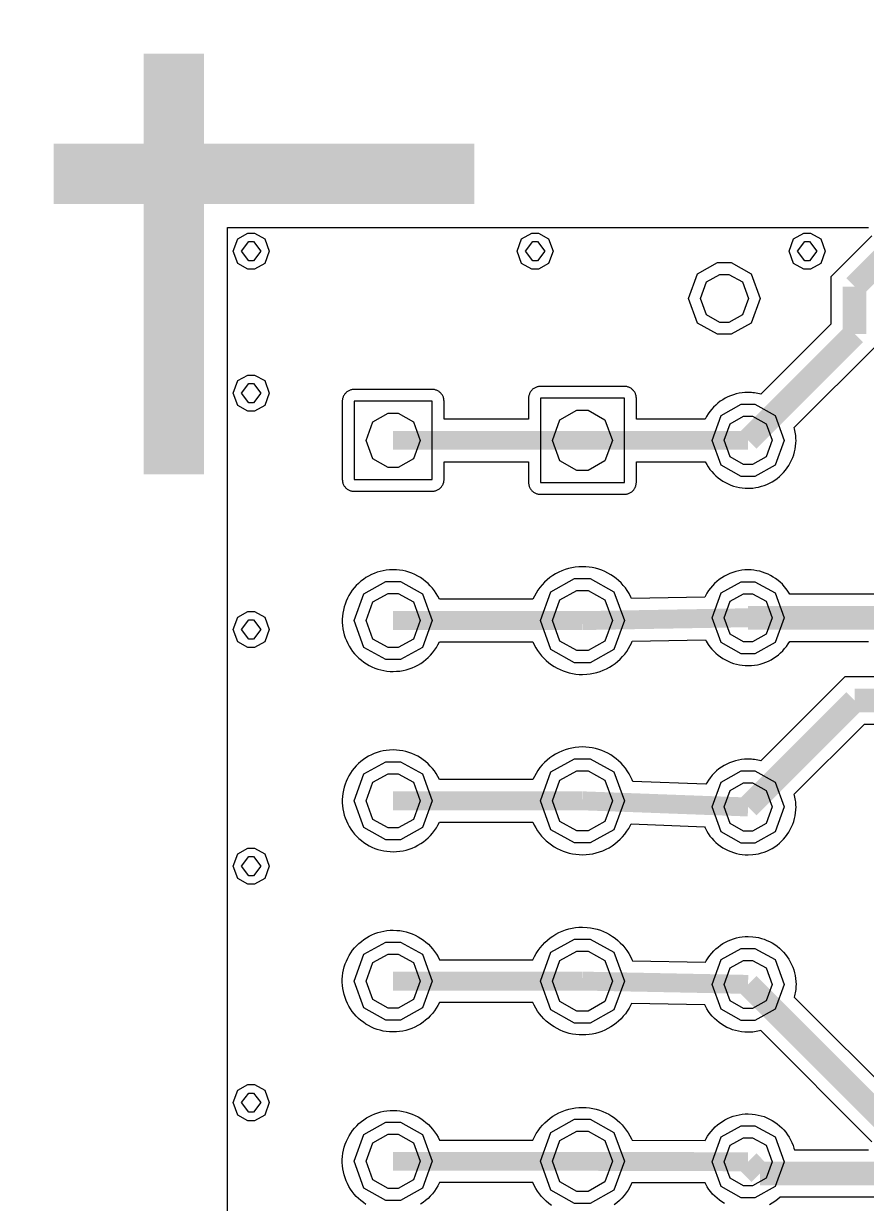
# Model space of a CAD drawing. Extents: x -0.15 to 4.85, y -1.33 to 3.4.
# Drawn here: x -0.15 to 0.551, y 1.885 to 2.867 of the extents above; entities that cross this region are included whole.
import ezdxf

# ---------------------------------------------------------------- set-up
doc = ezdxf.new("R2010")
doc.units = 0
doc.layers.get('0').update_dxf_attribs({"linetype": 'CONTINUOUS'})

msp = doc.modelspace()

# ---------------------------------------------------------------- linework, layer by layer
at = {"color": 0}
for points, const_width in [([(-0.025, 2.84151), (-0.025, 2.49151)], 0.05), ([(-0.124989, 2.74151), (0.225, 2.74151)], 0.05), ([(0.541351, 2.64767), (0.580686, 2.687)], 0.019685), ([(0.541351, 2.60828), (0.541351, 2.64767)], 0.019685), ([(0.452756, 2.51968), (0.541351, 2.60828)], 0.019685), ([(0.314953, 2.51968), (0.157454, 2.51968)], 0.015748), ([(0.452756, 2.51968), (0.314953, 2.51968)], 0.015748), ([(0.314953, 2.36967), (0.157454, 2.36967)], 0.015748), ([(0.452756, 2.37206), (0.314953, 2.36967)], 0.015748), ([(0.452756, 2.37206), (0.561046, 2.37206)], 0.019685), ([(0.452756, 2.21456), (0.541351, 2.30315)], 0.019685), ([(0.541351, 2.30315), (0.944889, 2.30315)], 0.019685), ([(0.314953, 2.21971), (0.157454, 2.21971)], 0.015748), ([(0.452756, 2.21456), (0.314953, 2.21971)], 0.015748), ([(0.314953, 2.06969), (0.157454, 2.06969)], 0.015748), ([(0.452756, 2.06693), (0.314953, 2.06969)], 0.015748), ([(0.452756, 2.06693), (0.570865, 1.94882)], 0.019685), ([(0.314953, 1.91968), (0.157454, 1.91968)], 0.015748), ([(0.314953, 1.91968), (0.452756, 1.91931)], 0.015748), ([(0.462576, 1.90943), (0.452756, 1.91931)], 0.019685), ([(0.964583, 1.90943), (0.462576, 1.90943)], 0.019685)]:
    msp.add_lwpolyline(points, dxfattribs=dict(at, const_width=const_width))
for points in [[(0.019705, 0.019677), (0.019705, 2.69688), (0.553017, 2.69688)], [(0.555838, 2.68997), (0.521658, 2.65579), (0.521658, 2.61642), (0.463336, 2.55814), (0.46225, 2.55842), (0.460786, 2.55874), (0.459429, 2.55896), (0.458128, 2.55917), (0.456771, 2.55933), (0.455469, 2.55944), (0.454112, 2.5595), (0.452756, 2.55956), (0.450151, 2.55944), (0.447711, 2.55922), (0.445269, 2.55885), (0.442882, 2.55831), (0.440549, 2.5576), (0.438217, 2.55679), (0.435992, 2.55581), (0.433822, 2.55472), (0.431706, 2.55353), (0.429644, 2.55218), (0.427692, 2.55065), (0.425846, 2.54908), (0.42411, 2.5474), (0.422483, 2.54556), (0.42091, 2.54365), (0.419499, 2.54165), (0.418251, 2.53958), (0.417057, 2.53742), (0.359819, 2.53742), (0.359819, 2.55467), (0.359765, 2.55565), (0.359711, 2.55625), (0.359549, 2.55683), (0.35944, 2.55743), (0.359224, 2.55799), (0.359006, 2.55857), (0.358735, 2.55913), (0.358464, 2.55967), (0.358138, 2.56015), (0.357813, 2.56064), (0.357433, 2.56113), (0.356999, 2.56156), (0.356565, 2.562), (0.356131, 2.56237), (0.355643, 2.56275), (0.355154, 2.56308), (0.354611, 2.56335), (0.354069, 2.56362), (0.353526, 2.56389), (0.352929, 2.56406), (0.352333, 2.56422), (0.35179, 2.56437), (0.351139, 2.56443), (0.350543, 2.56449), (0.349946, 2.56454), (0.279958, 2.56454), (0.278982, 2.56449), (0.278386, 2.56443), (0.277789, 2.56428), (0.277192, 2.56417), (0.27665, 2.56394), (0.276053, 2.56374), (0.27551, 2.56346), (0.275022, 2.56319), (0.274479, 2.56286), (0.27399, 2.56254), (0.273503, 2.56215), (0.273068, 2.56172), (0.272689, 2.56129), (0.272254, 2.56086), (0.271929, 2.56036), (0.27155, 2.55988), (0.271278, 2.55933), (0.271007, 2.55879), (0.27079, 2.55825), (0.270574, 2.55765), (0.27041, 2.55706), (0.270301, 2.55651), (0.270193, 2.55586), (0.270139, 2.55526), (0.270085, 2.55467), (0.270085, 2.53742), (0.199826, 2.53742), (0.199826, 2.55218), (0.199772, 2.55315), (0.199718, 2.55375), (0.19961, 2.55435), (0.199447, 2.55494), (0.199229, 2.55549), (0.199013, 2.55608), (0.198796, 2.55662), (0.198469, 2.55717), (0.198144, 2.55765), (0.197819, 2.55814), (0.197439, 2.55862), (0.197006, 2.55907), (0.196571, 2.5595), (0.196137, 2.55988), (0.195649, 2.56026), (0.195161, 2.56058), (0.194618, 2.56086), (0.194075, 2.56113), (0.193533, 2.5614), (0.192936, 2.56156), (0.192393, 2.56172), (0.191797, 2.56189), (0.1912, 2.56194), (0.190603, 2.562), (0.190007, 2.56204), (0.124957, 2.56204), (0.124034, 2.562), (0.123437, 2.56189), (0.122841, 2.56178), (0.122244, 2.56167), (0.121647, 2.56146), (0.121105, 2.56124), (0.120562, 2.56096), (0.12002, 2.56069), (0.119531, 2.56036), (0.118989, 2.56004), (0.118555, 2.55967), (0.118121, 2.55922), (0.117687, 2.55879), (0.117307, 2.55836), (0.116927, 2.55788), (0.116602, 2.55733), (0.116276, 2.55683), (0.116005, 2.55629), (0.115788, 2.55575), (0.115571, 2.55515), (0.115408, 2.55456), (0.115299, 2.55396), (0.115191, 2.55336), (0.115137, 2.55278), (0.115137, 2.55218), (0.115137, 2.48718), (0.115191, 2.48621), (0.115245, 2.48561), (0.115354, 2.48501), (0.115517, 2.48447), (0.115679, 2.48388), (0.115951, 2.48333), (0.116168, 2.48274), (0.116493, 2.48224), (0.116764, 2.48169), (0.117144, 2.48121), (0.117524, 2.48078), (0.117904, 2.48029), (0.118392, 2.4799), (0.118826, 2.47947), (0.119314, 2.47915), (0.119803, 2.47882), (0.120345, 2.4785), (0.120888, 2.47822), (0.12143, 2.47801), (0.122027, 2.47779), (0.122569, 2.47763), (0.123166, 2.47753), (0.123763, 2.47742), (0.12436, 2.47736), (0.124957, 2.47736), (0.190007, 2.47736), (0.190929, 2.47736), (0.191525, 2.47747), (0.192122, 2.47757), (0.192719, 2.47774), (0.193317, 2.4779), (0.193858, 2.47813), (0.194401, 2.47839), (0.194943, 2.47867), (0.195432, 2.47899), (0.195921, 2.47936), (0.196408, 2.47975), (0.196843, 2.48013), (0.197276, 2.48056), (0.197657, 2.48104), (0.198036, 2.48154), (0.198361, 2.48203), (0.198688, 2.48257), (0.198958, 2.48311), (0.199175, 2.48365), (0.199393, 2.48419), (0.199556, 2.48479), (0.199664, 2.48539), (0.199772, 2.48599), (0.199826, 2.48658), (0.199826, 2.48718), (0.199826, 2.50193), (0.270085, 2.50193), (0.270085, 2.48468), (0.270139, 2.48371), (0.270247, 2.48311), (0.270356, 2.48251), (0.270518, 2.48192), (0.270682, 2.48137), (0.270899, 2.48078), (0.271169, 2.48024), (0.271442, 2.47975), (0.271767, 2.47921), (0.272146, 2.47871), (0.272526, 2.47822), (0.272906, 2.47779), (0.27334, 2.47742), (0.273828, 2.47697), (0.274263, 2.47665), (0.274804, 2.47628), (0.275293, 2.476), (0.275836, 2.47574), (0.276432, 2.47551), (0.276975, 2.47529), (0.277572, 2.47514), (0.278168, 2.47503), (0.278765, 2.47492), (0.279362, 2.47486), (0.279958, 2.47481), (0.349946, 2.47481), (0.350922, 2.47486), (0.351519, 2.47497), (0.352115, 2.47508), (0.352713, 2.47524), (0.353256, 2.4754), (0.353851, 2.47562), (0.354394, 2.47589), (0.354938, 2.47617), (0.355425, 2.47649), (0.355914, 2.47688), (0.356401, 2.47725), (0.356836, 2.47763), (0.357269, 2.47807), (0.35765, 2.47856), (0.358029, 2.47899), (0.358356, 2.47953), (0.358626, 2.48001), (0.358897, 2.48056), (0.359169, 2.48115), (0.359332, 2.48169), (0.359494, 2.48229), (0.359657, 2.48289), (0.359711, 2.48349), (0.359765, 2.48408), (0.359819, 2.48468), (0.359819, 2.50193), (0.417057, 2.50193), (0.418306, 2.4996), (0.419607, 2.49754), (0.421018, 2.49553), (0.422592, 2.49364), (0.424219, 2.49185), (0.42601, 2.49017), (0.427854, 2.48858), (0.429807, 2.48712), (0.431868, 2.48576), (0.433985, 2.48451), (0.436154, 2.48343), (0.438433, 2.48251), (0.440713, 2.48169), (0.443099, 2.48104), (0.445486, 2.4805), (0.447874, 2.48013), (0.450315, 2.4799), (0.452756, 2.47986), (0.456662, 2.48001), (0.459104, 2.48035), (0.46149, 2.48078), (0.463878, 2.48143), (0.466157, 2.48218), (0.468435, 2.48306), (0.47066, 2.48408), (0.472831, 2.48528), (0.474892, 2.48653), (0.476899, 2.48799), (0.478797, 2.48951), (0.480587, 2.49114), (0.482269, 2.49293), (0.483843, 2.49478), (0.485362, 2.49672), (0.486664, 2.49879), (0.487912, 2.5009), (0.488997, 2.50307), (0.489919, 2.50535), (0.490733, 2.50764), (0.491439, 2.51001), (0.491928, 2.5124), (0.492307, 2.51479), (0.492524, 2.51724), (0.492632, 2.51968), (0.492578, 2.52114), (0.492524, 2.5225), (0.492361, 2.52385), (0.492199, 2.52515), (0.492036, 2.52651), (0.491764, 2.52782), (0.491439, 2.52917), (0.491168, 2.53025), (0.561046, 2.60014)], [(0.569185, 2.39175), (0.487424, 2.39175), (0.485906, 2.39419), (0.484494, 2.39619), (0.482921, 2.3981), (0.481293, 2.39989), (0.479503, 2.40157), (0.477658, 2.40314), (0.475706, 2.40461), (0.473643, 2.40596), (0.471528, 2.40721), (0.469358, 2.40829), (0.467079, 2.40922), (0.4648, 2.41003), (0.462414, 2.41068), (0.460026, 2.41122), (0.457639, 2.4116), (0.455197, 2.41182), (0.452756, 2.41188), (0.450151, 2.41182), (0.447601, 2.41156), (0.445053, 2.41111), (0.442557, 2.41057), (0.440061, 2.40982), (0.437674, 2.40894), (0.43534, 2.40786), (0.433063, 2.40667), (0.430892, 2.40536), (0.428776, 2.40385), (0.426768, 2.40228), (0.424869, 2.40054), (0.423133, 2.39869), (0.421451, 2.39668), (0.419933, 2.39462), (0.418522, 2.3925), (0.417275, 2.39022), (0.416732, 2.38914), (0.35586, 2.38811), (0.355317, 2.38925), (0.353689, 2.39229), (0.352279, 2.39462), (0.350651, 2.39685), (0.348915, 2.39896), (0.347071, 2.40103), (0.345062, 2.40292), (0.343001, 2.40471), (0.340776, 2.40635), (0.338499, 2.40786), (0.336111, 2.40922), (0.333615, 2.41046), (0.331119, 2.41156), (0.328515, 2.41242), (0.325857, 2.41318), (0.323144, 2.41378), (0.320432, 2.41421), (0.317719, 2.41443), (0.314953, 2.41453), (0.31186, 2.41443), (0.308985, 2.41415), (0.306164, 2.41367), (0.303342, 2.41301), (0.300575, 2.41215), (0.297863, 2.41117), (0.295204, 2.40997), (0.292654, 2.40863), (0.290213, 2.4071), (0.287879, 2.40542), (0.285601, 2.40357), (0.283485, 2.40163), (0.281478, 2.39956), (0.279633, 2.39733), (0.277951, 2.395), (0.276378, 2.39256), (0.274968, 2.39001), (0.273774, 2.3874), (0.195921, 2.3874), (0.194618, 2.39007), (0.193261, 2.39235), (0.191743, 2.39457), (0.190115, 2.39663), (0.188379, 2.39864), (0.186481, 2.40054), (0.184472, 2.40228), (0.182411, 2.40396), (0.180186, 2.40542), (0.177908, 2.40678), (0.175521, 2.40797), (0.173079, 2.40906), (0.170583, 2.40997), (0.168033, 2.41068), (0.165429, 2.41128), (0.162771, 2.41171), (0.160167, 2.41193), (0.157454, 2.41204), (0.154363, 2.41193), (0.151758, 2.41165), (0.149208, 2.41122), (0.146713, 2.41063), (0.144217, 2.40992), (0.141775, 2.409), (0.139388, 2.40797), (0.137055, 2.40678), (0.134831, 2.40547), (0.132661, 2.40401), (0.130599, 2.40243), (0.128646, 2.40069), (0.126801, 2.3989), (0.125065, 2.39696), (0.123437, 2.39489), (0.121973, 2.39278), (0.120616, 2.39056), (0.119423, 2.38828), (0.118338, 2.38589), (0.117415, 2.38344), (0.116656, 2.381), (0.116059, 2.37846), (0.115571, 2.3759), (0.115299, 2.37331), (0.115137, 2.37075), (0.115137, 2.36815), (0.115354, 2.36554), (0.115679, 2.36294), (0.116168, 2.36039), (0.116819, 2.35789), (0.117632, 2.3554), (0.118555, 2.35301), (0.11964, 2.35062), (0.120888, 2.34835), (0.122244, 2.34618), (0.123763, 2.34406), (0.125391, 2.342), (0.127181, 2.3401), (0.129026, 2.33831), (0.131033, 2.33663), (0.133095, 2.33506), (0.135265, 2.33364), (0.137543, 2.33233), (0.139822, 2.33119), (0.142264, 2.33017), (0.144706, 2.32931), (0.1472, 2.3286), (0.14975, 2.32806), (0.1523, 2.32767), (0.154904, 2.3274), (0.157454, 2.32735), (0.160385, 2.32746), (0.163043, 2.32772), (0.165701, 2.32817), (0.168251, 2.32876), (0.170801, 2.32951), (0.173351, 2.33039), (0.175738, 2.33147), (0.178125, 2.33272), (0.180404, 2.33407), (0.182628, 2.3356), (0.18469, 2.33722), (0.186697, 2.33901), (0.188542, 2.34092), (0.190278, 2.34292), (0.191906, 2.34503), (0.193425, 2.34726), (0.194726, 2.34954), (0.195921, 2.35197), (0.273774, 2.35197), (0.274914, 2.34954), (0.276215, 2.3471), (0.277681, 2.34476), (0.279254, 2.34254), (0.28099, 2.34038), (0.282835, 2.33836), (0.284842, 2.33646), (0.286957, 2.33467), (0.289128, 2.33299), (0.291407, 2.33153), (0.293793, 2.33011), (0.296289, 2.32892), (0.298839, 2.32783), (0.301389, 2.32692), (0.304047, 2.32615), (0.30676, 2.32561), (0.309472, 2.32518), (0.312185, 2.3249), (0.314953, 2.32485), (0.318696, 2.32501), (0.321463, 2.32529), (0.324229, 2.32583), (0.326997, 2.32649), (0.329656, 2.32729), (0.332314, 2.32832), (0.334864, 2.32951), (0.337358, 2.33082), (0.339746, 2.33233), (0.342079, 2.33397), (0.344249, 2.33571), (0.346311, 2.33765), (0.348264, 2.33967), (0.350108, 2.34183), (0.35179, 2.34406), (0.35331, 2.34644), (0.354719, 2.34889), (0.355968, 2.35149), (0.356456, 2.35268), (0.417329, 2.35371), (0.417925, 2.35268), (0.419607, 2.34992), (0.421018, 2.34792), (0.422592, 2.34601), (0.424219, 2.34422), (0.42601, 2.34254), (0.427854, 2.34092), (0.429807, 2.33944), (0.431868, 2.33814), (0.433985, 2.3369), (0.436154, 2.33581), (0.438433, 2.33489), (0.440713, 2.33407), (0.443099, 2.33338), (0.445486, 2.33287), (0.447874, 2.3325), (0.450315, 2.33229), (0.452756, 2.33218), (0.455632, 2.33229), (0.458074, 2.33256), (0.46046, 2.33293), (0.462847, 2.33347), (0.465181, 2.33418), (0.467513, 2.335), (0.469737, 2.33597), (0.471907, 2.33711), (0.474024, 2.33836), (0.476031, 2.33972), (0.477983, 2.34118), (0.479829, 2.34281), (0.481565, 2.34454), (0.483192, 2.34633), (0.484711, 2.34824), (0.486122, 2.35024), (0.487424, 2.35236), (0.552854, 2.35236)], [(0.572711, 2.32285), (0.53316, 2.32285), (0.463336, 2.25301), (0.46225, 2.25329), (0.460786, 2.25361), (0.459429, 2.25383), (0.458128, 2.25406), (0.456771, 2.25421), (0.455469, 2.25432), (0.454112, 2.25438), (0.452756, 2.25443), (0.449772, 2.25432), (0.447222, 2.25406), (0.444672, 2.25357), (0.442176, 2.25297), (0.439735, 2.25221), (0.437349, 2.25128), (0.435015, 2.25025), (0.432736, 2.249), (0.430567, 2.24765), (0.428504, 2.24618), (0.426497, 2.24456), (0.424599, 2.24276), (0.422863, 2.24092), (0.421235, 2.23892), (0.419715, 2.23685), (0.41836, 2.23463), (0.417708, 2.2336), (0.356836, 2.23588), (0.356293, 2.23707), (0.355046, 2.23983), (0.353689, 2.24228), (0.352279, 2.24461), (0.350651, 2.24683), (0.348915, 2.24896), (0.347071, 2.25101), (0.345062, 2.25292), (0.343001, 2.25471), (0.340776, 2.25633), (0.338499, 2.25785), (0.336111, 2.25926), (0.333615, 2.26046), (0.331119, 2.26154), (0.328515, 2.26246), (0.325857, 2.26317), (0.323144, 2.26376), (0.320432, 2.26419), (0.317719, 2.26447), (0.314953, 2.26453), (0.31186, 2.26442), (0.308985, 2.26414), (0.306164, 2.26365), (0.303342, 2.263), (0.300575, 2.26214), (0.297863, 2.26115), (0.295204, 2.25996), (0.292654, 2.25861), (0.290213, 2.25708), (0.287879, 2.2554), (0.285601, 2.25361), (0.283485, 2.25161), (0.281478, 2.24954), (0.279633, 2.24732), (0.277951, 2.24499), (0.276378, 2.24256), (0.274968, 2.24006), (0.273774, 2.23739), (0.195921, 2.23739), (0.194618, 2.24006), (0.193261, 2.24233), (0.191743, 2.24456), (0.190115, 2.24667), (0.188379, 2.24863), (0.186481, 2.25053), (0.184472, 2.25232), (0.182411, 2.25394), (0.180186, 2.2554), (0.177908, 2.25676), (0.175521, 2.25801), (0.173079, 2.25904), (0.170583, 2.25996), (0.168033, 2.26072), (0.165429, 2.26126), (0.162771, 2.26169), (0.160167, 2.26197), (0.157454, 2.26203), (0.154363, 2.26192), (0.151758, 2.26165), (0.149208, 2.26121), (0.146713, 2.26061), (0.144217, 2.25992), (0.141775, 2.25899), (0.139388, 2.25796), (0.137055, 2.25676), (0.134831, 2.25546), (0.132661, 2.254), (0.130599, 2.25243), (0.128646, 2.25069), (0.126801, 2.2489), (0.125065, 2.24694), (0.123437, 2.24493), (0.121973, 2.24276), (0.120616, 2.24054), (0.119423, 2.23826), (0.118338, 2.23588), (0.117415, 2.23343), (0.116656, 2.231), (0.116059, 2.22844), (0.115571, 2.22589), (0.115299, 2.22335), (0.115137, 2.22074), (0.115137, 2.21814), (0.115354, 2.21553), (0.115679, 2.21299), (0.116168, 2.21043), (0.116819, 2.20787), (0.117632, 2.20544), (0.118555, 2.203), (0.11964, 2.20067), (0.120888, 2.19833), (0.122244, 2.19617), (0.123763, 2.19404), (0.125391, 2.19204), (0.127181, 2.19008), (0.129026, 2.18829), (0.131033, 2.18661), (0.133095, 2.18504), (0.135265, 2.18362), (0.137543, 2.18233), (0.139822, 2.18119), (0.142264, 2.18015), (0.144706, 2.17929), (0.1472, 2.17858), (0.14975, 2.17804), (0.1523, 2.17767), (0.154904, 2.17739), (0.157454, 2.17733), (0.160385, 2.17744), (0.163043, 2.17772), (0.165701, 2.17815), (0.168251, 2.17875), (0.170801, 2.17951), (0.173351, 2.18043), (0.175738, 2.18146), (0.178125, 2.18271), (0.180404, 2.18407), (0.182628, 2.18558), (0.18469, 2.18721), (0.186697, 2.189), (0.188542, 2.1909), (0.190278, 2.1929), (0.191906, 2.19503), (0.193425, 2.19725), (0.194726, 2.19953), (0.195921, 2.20197), (0.273774, 2.20197), (0.274914, 2.19953), (0.276215, 2.19708), (0.277681, 2.19475), (0.279254, 2.19253), (0.28099, 2.19042), (0.282835, 2.18835), (0.284842, 2.18646), (0.286957, 2.18467), (0.289128, 2.18303), (0.291407, 2.18151), (0.293793, 2.1801), (0.296289, 2.17892), (0.298839, 2.17782), (0.301389, 2.1769), (0.304047, 2.17619), (0.30676, 2.1756), (0.309472, 2.17517), (0.312185, 2.17489), (0.314953, 2.17485), (0.31799, 2.17494), (0.320865, 2.17522), (0.323688, 2.17571), (0.326508, 2.17636), (0.329275, 2.17718), (0.331987, 2.17821), (0.334646, 2.1794), (0.337196, 2.18069), (0.339637, 2.18222), (0.342025, 2.1839), (0.344249, 2.18575), (0.346365, 2.18769), (0.348372, 2.18976), (0.350217, 2.19199), (0.351953, 2.19432), (0.353472, 2.19676), (0.354883, 2.19931), (0.355479, 2.20044), (0.416407, 2.19817), (0.416949, 2.19708), (0.418306, 2.19449), (0.419607, 2.19242), (0.421018, 2.19042), (0.422592, 2.18851), (0.424219, 2.18672), (0.42601, 2.18504), (0.427854, 2.18347), (0.429807, 2.182), (0.431868, 2.18065), (0.433985, 2.1794), (0.436154, 2.17832), (0.438433, 2.17739), (0.440713, 2.17658), (0.443099, 2.17593), (0.445486, 2.17539), (0.447874, 2.175), (0.450315, 2.17479), (0.452756, 2.17474), (0.456662, 2.17489), (0.459104, 2.17522), (0.46149, 2.17571), (0.463878, 2.17631), (0.466157, 2.17707), (0.468435, 2.17793), (0.47066, 2.17896), (0.472831, 2.18015), (0.474892, 2.1814), (0.476899, 2.18288), (0.478797, 2.18439), (0.480587, 2.18601), (0.482269, 2.18781), (0.483843, 2.18965), (0.485362, 2.19161), (0.486664, 2.19367), (0.487912, 2.19578), (0.488997, 2.19796), (0.489919, 2.20024), (0.490733, 2.20251), (0.491439, 2.2049), (0.491928, 2.20729), (0.492307, 2.20967), (0.492524, 2.21211), (0.492632, 2.21456), (0.492578, 2.21601), (0.492524, 2.21738), (0.492361, 2.21874), (0.492199, 2.22003), (0.492036, 2.22139), (0.491764, 2.22269), (0.491439, 2.22406), (0.491168, 2.22514), (0.54949, 2.28346), (0.936751, 2.28346)], [(0.555838, 1.93601), (0.463336, 2.02847), (0.46225, 2.02825), (0.460786, 2.02788), (0.459429, 2.02765), (0.458128, 2.02743), (0.456771, 2.02728), (0.455469, 2.02717), (0.454112, 2.02711), (0.452756, 2.02706), (0.452756, 2.02706), (0.449935, 2.02717), (0.447385, 2.02743), (0.444889, 2.02788), (0.442339, 2.02847), (0.439899, 2.02922), (0.437511, 2.0301), (0.435178, 2.03118), (0.4329, 2.03237), (0.430729, 2.03372), (0.428614, 2.03519), (0.42666, 2.03682), (0.424761, 2.03856), (0.422971, 2.04046), (0.421343, 2.0424), (0.419824, 2.04447), (0.418468, 2.04664), (0.417219, 2.04886), (0.416678, 2.04989), (0.355806, 2.05114), (0.355262, 2.05), (0.353689, 2.04707), (0.352279, 2.04474), (0.350651, 2.04251), (0.348915, 2.0404), (0.347071, 2.03833), (0.345062, 2.03644), (0.343001, 2.03465), (0.340776, 2.03303), (0.338499, 2.0315), (0.336111, 2.03015), (0.333615, 2.0289), (0.331119, 2.02782), (0.328515, 2.02694), (0.325857, 2.02618), (0.323144, 2.02558), (0.320432, 2.02515), (0.317719, 2.02494), (0.314953, 2.02483), (0.312185, 2.02494), (0.309472, 2.02515), (0.30676, 2.02558), (0.304047, 2.02618), (0.301389, 2.02694), (0.298839, 2.02782), (0.296289, 2.0289), (0.293793, 2.03015), (0.291407, 2.0315), (0.289128, 2.03303), (0.286957, 2.03465), (0.284842, 2.03644), (0.282835, 2.03833), (0.28099, 2.0404), (0.279254, 2.04251), (0.277681, 2.04474), (0.276215, 2.04707), (0.274914, 2.04951), (0.273774, 2.05196), (0.195921, 2.05196), (0.194618, 2.04931), (0.193261, 2.04701), (0.191743, 2.04485), (0.190115, 2.04274), (0.188379, 2.04072), (0.186481, 2.03883), (0.184472, 2.0371), (0.182411, 2.03546), (0.180186, 2.03394), (0.177908, 2.03258), (0.175521, 2.03139), (0.173079, 2.03031), (0.170583, 2.02939), (0.168033, 2.02868), (0.165429, 2.02808), (0.162771, 2.02765), (0.160167, 2.02743), (0.157454, 2.02732), (0.154363, 2.02743), (0.151758, 2.02771), (0.149208, 2.02814), (0.146713, 2.02874), (0.144217, 2.0295), (0.141775, 2.03036), (0.139388, 2.03139), (0.137055, 2.03258), (0.134831, 2.03389), (0.132661, 2.03536), (0.130599, 2.03693), (0.128646, 2.03867), (0.126801, 2.04046), (0.125065, 2.0424), (0.123437, 2.04447), (0.121973, 2.04658), (0.120616, 2.04881), (0.119423, 2.05108), (0.118338, 2.05347), (0.117415, 2.05592), (0.116656, 2.05842), (0.116059, 2.0609), (0.115571, 2.06346), (0.115299, 2.06607), (0.115137, 2.06867), (0.115137, 2.07122), (0.115354, 2.07382), (0.115679, 2.07643), (0.116168, 2.07897), (0.116819, 2.08147), (0.117632, 2.08397), (0.118555, 2.08635), (0.11964, 2.08874), (0.120888, 2.09101), (0.122244, 2.09319), (0.123763, 2.09531), (0.125391, 2.09736), (0.127181, 2.09926), (0.129026, 2.10106), (0.131033, 2.10274), (0.133095, 2.10431), (0.135265, 2.10572), (0.137543, 2.10703), (0.139822, 2.10817), (0.142264, 2.10919), (0.144706, 2.11007), (0.1472, 2.11076), (0.14975, 2.11131), (0.1523, 2.11169), (0.154904, 2.11196), (0.157454, 2.11201), (0.160493, 2.1119), (0.163097, 2.11164), (0.165756, 2.11121), (0.16836, 2.11061), (0.17091, 2.10985), (0.173406, 2.10892), (0.175846, 2.10783), (0.178179, 2.10664), (0.180458, 2.10524), (0.182682, 2.10371), (0.184744, 2.10208), (0.186751, 2.10029), (0.188596, 2.0984), (0.190332, 2.09639), (0.19196, 2.09428), (0.193425, 2.09206), (0.194781, 2.08978), (0.195921, 2.08739), (0.273774, 2.08739), (0.275076, 2.09021), (0.276486, 2.09275), (0.27806, 2.09514), (0.279796, 2.09747), (0.28164, 2.09969), (0.283649, 2.10176), (0.285764, 2.10371), (0.288043, 2.10556), (0.290375, 2.10718), (0.292871, 2.10871), (0.295421, 2.11007), (0.298025, 2.11121), (0.300737, 2.11224), (0.303504, 2.11304), (0.306326, 2.11369), (0.309201, 2.11418), (0.312076, 2.11446), (0.314953, 2.11451), (0.318858, 2.11435), (0.321679, 2.11403), (0.324447, 2.11354), (0.327214, 2.11283), (0.329872, 2.11196), (0.332531, 2.11093), (0.335081, 2.10979), (0.337522, 2.10843), (0.339908, 2.10692), (0.342242, 2.10529), (0.344413, 2.1035), (0.346474, 2.1016), (0.348426, 2.09954), (0.350217, 2.09736), (0.351899, 2.09508), (0.353418, 2.09275), (0.354829, 2.09026), (0.356022, 2.08776), (0.356511, 2.08657), (0.417383, 2.08538), (0.417979, 2.0864), (0.419607, 2.08907), (0.421018, 2.09107), (0.422592, 2.09297), (0.424219, 2.09476), (0.42601, 2.09644), (0.427854, 2.09801), (0.429807, 2.09949), (0.431868, 2.10083), (0.433985, 2.10208), (0.436154, 2.10317), (0.438433, 2.1041), (0.440713, 2.1049), (0.443099, 2.10556), (0.445486, 2.1061), (0.447874, 2.10649), (0.450315, 2.10669), (0.452756, 2.10675), (0.456662, 2.1066), (0.459104, 2.10626), (0.46149, 2.10583), (0.463878, 2.10518), (0.466157, 2.10447), (0.468435, 2.10356), (0.47066, 2.10253), (0.472831, 2.10139), (0.474892, 2.10008), (0.476899, 2.09867), (0.478797, 2.0971), (0.480587, 2.09547), (0.482269, 2.09368), (0.483843, 2.09183), (0.485362, 2.08987), (0.486664, 2.08782), (0.487912, 2.08571), (0.488997, 2.08353), (0.489919, 2.08125), (0.490733, 2.07897), (0.491439, 2.07658), (0.491928, 2.07419), (0.492307, 2.07182), (0.492524, 2.06937), (0.492632, 2.06693), (0.492632, 2.06693), (0.492578, 2.06542), (0.492524, 2.06406), (0.492361, 2.06269), (0.492199, 2.0614), (0.491982, 2.06004), (0.491764, 2.05874), (0.491439, 2.05743), (0.491168, 2.05635), (0.579004, 1.96851)], [(0.134831, 1.88388), (0.132661, 1.88535), (0.130599, 1.88697), (0.128646, 1.88865), (0.126801, 1.8905), (0.125065, 1.8924), (0.123437, 1.89446), (0.121973, 1.89657), (0.120616, 1.89881), (0.119423, 1.90114), (0.118338, 1.90347), (0.117415, 1.9059), (0.116656, 1.9084), (0.116059, 1.9109), (0.115571, 1.91344), (0.115299, 1.91606), (0.115137, 1.91865), (0.115137, 1.92126), (0.115354, 1.92381), (0.115679, 1.92642), (0.116168, 1.92896), (0.116819, 1.93146), (0.117632, 1.93396), (0.118555, 1.9364), (0.11964, 1.93874), (0.120888, 1.94101), (0.122244, 1.94324), (0.123763, 1.94535), (0.125391, 1.94736), (0.127181, 1.94925), (0.129026, 1.95104), (0.131033, 1.95272), (0.133095, 1.95431), (0.135265, 1.95576), (0.137543, 1.95701), (0.139822, 1.95821), (0.142264, 1.95918), (0.144706, 1.96006), (0.1472, 1.96076), (0.14975, 1.96131), (0.1523, 1.96174), (0.154904, 1.96194), (0.157454, 1.96206), (0.160493, 1.96194), (0.163097, 1.96168), (0.165756, 1.96119), (0.16836, 1.9606), (0.17091, 1.95983), (0.173406, 1.95892), (0.175846, 1.95783), (0.178179, 1.95664), (0.180458, 1.95528), (0.182682, 1.95376), (0.184744, 1.95208), (0.186751, 1.95029), (0.188596, 1.94839), (0.190332, 1.94638), (0.19196, 1.94426), (0.193425, 1.94204), (0.194781, 1.93976), (0.195921, 1.93743), (0.273774, 1.93743), (0.275076, 1.94019), (0.276486, 1.94275), (0.27806, 1.94518), (0.279796, 1.94746), (0.28164, 1.94969), (0.283649, 1.95181), (0.285764, 1.95376), (0.288043, 1.95556), (0.290375, 1.95718), (0.292871, 1.95869), (0.295421, 1.96006), (0.298025, 1.96125), (0.300737, 1.96222), (0.303504, 1.96304), (0.306326, 1.96368), (0.309201, 1.96418), (0.312076, 1.96444), (0.314953, 1.96456), (0.318099, 1.96444), (0.320921, 1.96413), (0.323688, 1.96368), (0.326454, 1.96304), (0.329167, 1.96222), (0.331825, 1.96125), (0.334375, 1.96011), (0.336871, 1.95881), (0.339313, 1.95733), (0.341644, 1.95576), (0.343815, 1.95397), (0.345931, 1.95212), (0.347885, 1.95012), (0.349783, 1.94796), (0.351465, 1.94572), (0.353039, 1.9434), (0.354449, 1.94096), (0.355697, 1.93846), (0.356239, 1.93726), (0.417111, 1.9371), (0.417654, 1.93819), (0.419065, 1.94063), (0.420475, 1.94269), (0.422049, 1.94464), (0.423676, 1.94654), (0.425467, 1.94833), (0.427311, 1.94996), (0.429318, 1.95153), (0.431381, 1.95294), (0.43355, 1.95419), (0.435775, 1.95533), (0.438053, 1.95631), (0.44044, 1.95718), (0.442828, 1.95787), (0.445269, 1.95843), (0.447765, 1.95881), (0.450261, 1.95907), (0.452756, 1.95913), (0.456282, 1.95897), (0.458778, 1.95869), (0.461274, 1.95821), (0.463661, 1.95761), (0.466049, 1.95685), (0.468381, 1.95593), (0.47066, 1.9549), (0.472885, 1.95371), (0.475, 1.95235), (0.477007, 1.95089), (0.478961, 1.94931), (0.480806, 1.94757), (0.482542, 1.94578), (0.484115, 1.94383), (0.485633, 1.94182), (0.48699, 1.93971), (0.488183, 1.93754), (0.489268, 1.93526), (0.490192, 1.93293), (0.49095, 1.9306), (0.491385, 1.92913), (0.553017, 1.92913)], [(0.289128, 1.88301), (0.286957, 1.88469), (0.284842, 1.88643), (0.282835, 1.88839), (0.28099, 1.89039), (0.279254, 1.8925), (0.277681, 1.89479), (0.276215, 1.89711), (0.274914, 1.8995), (0.273774, 1.90194), (0.195921, 1.90194), (0.194618, 1.89935), (0.193261, 1.89701), (0.191743, 1.89483), (0.190115, 1.89272), (0.188379, 1.89072), (0.186481, 1.88882), (0.184472, 1.88708), (0.182411, 1.88546), (0.180186, 1.88393)], [(0.433063, 1.88464), (0.430946, 1.88594), (0.428885, 1.8874), (0.426932, 1.88899), (0.425032, 1.89067), (0.423296, 1.89246), (0.421669, 1.89435), (0.420204, 1.89636), (0.418793, 1.89842), (0.417546, 1.90058), (0.417003, 1.90168), (0.356131, 1.90183), (0.355588, 1.90069), (0.354286, 1.8981), (0.352875, 1.89571), (0.351247, 1.89337), (0.349567, 1.89115), (0.347667, 1.88903), (0.345714, 1.88703), (0.343599, 1.88513), (0.341319, 1.88339)], [(1.05486, 1.79132), (0.956392, 1.88974), (0.479503, 1.88974), (0.477171, 1.88779), (0.475054, 1.88626), (0.472831, 1.88486), (0.470497, 1.88361)]]:
    msp.add_lwpolyline(points, dxfattribs=at)
for points in [[(0.039345, 2.69215), (0.042112, 2.69215), (0.050575, 2.68749), (0.054319, 2.67718), (0.050575, 2.66686), (0.042112, 2.66215), (0.039345, 2.66215), (0.036524, 2.66215), (0.028114, 2.66686), (0.024371, 2.67718), (0.028114, 2.68749), (0.036524, 2.69215), (0.039345, 2.69215)], [(0.275564, 2.69215), (0.278331, 2.69215), (0.286794, 2.68749), (0.290539, 2.67718), (0.286794, 2.66686), (0.278331, 2.66215), (0.275564, 2.66215), (0.272743, 2.66215), (0.264333, 2.66686), (0.26059, 2.67718), (0.264333, 2.68749), (0.272743, 2.69215), (0.275564, 2.69215)], [(0.501964, 2.69215), (0.504731, 2.69215), (0.513194, 2.68749), (0.516938, 2.67718), (0.513194, 2.66686), (0.504731, 2.66215), (0.501964, 2.66215), (0.499143, 2.66215), (0.490679, 2.66686), (0.486936, 2.67718), (0.490679, 2.68749), (0.499143, 2.69215), (0.501964, 2.69215)], [(0.433063, 2.66763), (0.43865, 2.66763), (0.455414, 2.65835), (0.462901, 2.63779), (0.455414, 2.61728), (0.43865, 2.60794), (0.433063, 2.60794), (0.427419, 2.60794), (0.410656, 2.61728), (0.403222, 2.63779), (0.410656, 2.65835), (0.427419, 2.66763), (0.433063, 2.66763)], [(0.433063, 2.65781), (0.436806, 2.65781), (0.448036, 2.65157), (0.453082, 2.63785), (0.448036, 2.62411), (0.436806, 2.61782), (0.433063, 2.61782), (0.429264, 2.61782), (0.418033, 2.62411), (0.413043, 2.63785), (0.418033, 2.65157), (0.429264, 2.65781), (0.433063, 2.65781)], [(0.039345, 2.57404), (0.042112, 2.57404), (0.050575, 2.56937), (0.054319, 2.55907), (0.050575, 2.54875), (0.042112, 2.54404), (0.039345, 2.54404), (0.036524, 2.54404), (0.028114, 2.54875), (0.024371, 2.55907), (0.028114, 2.56937), (0.036524, 2.57404), (0.039345, 2.57404)], [(0.279958, 2.55467), (0.279958, 2.48468), (0.349946, 2.48468), (0.349946, 2.55467), (0.279958, 2.55467)], [(0.124957, 2.55218), (0.124957, 2.48718), (0.190007, 2.48718), (0.190007, 2.55218), (0.124957, 2.55218)], [(0.452756, 2.54968), (0.458344, 2.54968), (0.475217, 2.54035), (0.482704, 2.51968), (0.475217, 2.49906), (0.458344, 2.48968), (0.452756, 2.48968), (0.447114, 2.48968), (0.43024, 2.49906), (0.422754, 2.51968), (0.43024, 2.54035), (0.447114, 2.54968), (0.452756, 2.54968)], [(0.157454, 2.40217), (0.163531, 2.40217), (0.181814, 2.39201), (0.189953, 2.36967), (0.181814, 2.34736), (0.163531, 2.33717), (0.157454, 2.33717), (0.151324, 2.33717), (0.133095, 2.34736), (0.124957, 2.36967), (0.133095, 2.39201), (0.151324, 2.40217), (0.157454, 2.40217)], [(0.314953, 2.40465), (0.321463, 2.40465), (0.341157, 2.39375), (0.349946, 2.36967), (0.341157, 2.34562), (0.321463, 2.33467), (0.314953, 2.33467), (0.308387, 2.33467), (0.288693, 2.34562), (0.279958, 2.36967), (0.288693, 2.39375), (0.308387, 2.40465), (0.314953, 2.40465)], [(0.452756, 2.40206), (0.458344, 2.40206), (0.475217, 2.39272), (0.482704, 2.37206), (0.475217, 2.35143), (0.458344, 2.34206), (0.452756, 2.34206), (0.447114, 2.34206), (0.43024, 2.35143), (0.422754, 2.37206), (0.43024, 2.39272), (0.447114, 2.40206), (0.452756, 2.40206)], [(0.039345, 2.37721), (0.042112, 2.37721), (0.050575, 2.37254), (0.054319, 2.36224), (0.050575, 2.35193), (0.042112, 2.34721), (0.039345, 2.34721), (0.036524, 2.34721), (0.028114, 2.35193), (0.024371, 2.36224), (0.028114, 2.37254), (0.036524, 2.37721), (0.039345, 2.37721)], [(0.157454, 2.25221), (0.163531, 2.25221), (0.181814, 2.24206), (0.189953, 2.21971), (0.181814, 2.19742), (0.163531, 2.18721), (0.157454, 2.18721), (0.151324, 2.18721), (0.133095, 2.19742), (0.124957, 2.21971), (0.133095, 2.24206), (0.151324, 2.25221), (0.157454, 2.25221)], [(0.314953, 2.25471), (0.321463, 2.25471), (0.341157, 2.24379), (0.349946, 2.21971), (0.341157, 2.19563), (0.321463, 2.18467), (0.314953, 2.18467), (0.308387, 2.18467), (0.288693, 2.19563), (0.279958, 2.21971), (0.288693, 2.24379), (0.308387, 2.25471), (0.314953, 2.25471)], [(0.452756, 2.24456), (0.458344, 2.24456), (0.475217, 2.23522), (0.482704, 2.21456), (0.475217, 2.19394), (0.458344, 2.18456), (0.452756, 2.18456), (0.447114, 2.18456), (0.43024, 2.19394), (0.422754, 2.21456), (0.43024, 2.23522), (0.447114, 2.24456), (0.452756, 2.24456)], [(0.039345, 2.18038), (0.042112, 2.18038), (0.050575, 2.17571), (0.054319, 2.1654), (0.050575, 2.1551), (0.042112, 2.15037), (0.039345, 2.15037), (0.036524, 2.15037), (0.028114, 2.1551), (0.024371, 2.1654), (0.028114, 2.17571), (0.036524, 2.18038), (0.039345, 2.18038)], [(0.157454, 2.10219), (0.163531, 2.10219), (0.181814, 2.09206), (0.189953, 2.06969), (0.181814, 2.0474), (0.163531, 2.03719), (0.157454, 2.03719), (0.151324, 2.03719), (0.133095, 2.0474), (0.124957, 2.06969), (0.133095, 2.09206), (0.151324, 2.10219), (0.157454, 2.10219)], [(0.314953, 2.10469), (0.321463, 2.10469), (0.341157, 2.09379), (0.349946, 2.06969), (0.341157, 2.04567), (0.321463, 2.03471), (0.314953, 2.03471), (0.308387, 2.03471), (0.288693, 2.04567), (0.279958, 2.06969), (0.288693, 2.09379), (0.308387, 2.10469), (0.314953, 2.10469)], [(0.452756, 2.09693), (0.458344, 2.09693), (0.475217, 2.0876), (0.482704, 2.06693), (0.475217, 2.04632), (0.458344, 2.03693), (0.452756, 2.03693), (0.447114, 2.03693), (0.43024, 2.04632), (0.422754, 2.06693), (0.43024, 2.0876), (0.447114, 2.09693), (0.452756, 2.09693)], [(0.039345, 1.98349), (0.042112, 1.98349), (0.050575, 1.97882), (0.054319, 1.96851), (0.050575, 1.95821), (0.042112, 1.95349), (0.039345, 1.95349), (0.036524, 1.95349), (0.028114, 1.95821), (0.024371, 1.96851), (0.028114, 1.97882), (0.036524, 1.98349), (0.039345, 1.98349)], [(0.314953, 1.95468), (0.321463, 1.95468), (0.341157, 1.94378), (0.349946, 1.91968), (0.341157, 1.89565), (0.321463, 1.88469), (0.314953, 1.88469), (0.308387, 1.88469), (0.288693, 1.89565), (0.279958, 1.91968), (0.288693, 1.94378), (0.308387, 1.95468), (0.314953, 1.95468)], [(0.157454, 1.95218), (0.163531, 1.95218), (0.181814, 1.94204), (0.189953, 1.91968), (0.181814, 1.89739), (0.163531, 1.88719), (0.157454, 1.88719), (0.151324, 1.88719), (0.133095, 1.89739), (0.124957, 1.91968), (0.133095, 1.94204), (0.151324, 1.95218), (0.157454, 1.95218)], [(0.452756, 1.94931), (0.458344, 1.94931), (0.475217, 1.93997), (0.482704, 1.91931), (0.475217, 1.89869), (0.458344, 1.88931), (0.452756, 1.88931), (0.447114, 1.88931), (0.43024, 1.89869), (0.422754, 1.91931), (0.43024, 1.93997), (0.447114, 1.94931), (0.452756, 1.94931)]]:
    msp.add_lwpolyline(points, close=True, dxfattribs=at)
at = {"color": 7}
for points in [[(0.039345, 2.68515), (0.041298, 2.68515), (0.04732, 2.67718), (0.041298, 2.66914), (0.039345, 2.66914), (0.037337, 2.66914), (0.031369, 2.67718), (0.037337, 2.68515), (0.039345, 2.68515)], [(0.275564, 2.68515), (0.277518, 2.68515), (0.283539, 2.67718), (0.277518, 2.66914), (0.275564, 2.66914), (0.273557, 2.66914), (0.267589, 2.67718), (0.273557, 2.68515), (0.275564, 2.68515)], [(0.501964, 2.68515), (0.503917, 2.68515), (0.509939, 2.67718), (0.503917, 2.66914), (0.501964, 2.66914), (0.499957, 2.66914), (0.493935, 2.67718), (0.499957, 2.68515), (0.501964, 2.68515)], [(0.039345, 2.56704), (0.041298, 2.56704), (0.04732, 2.55907), (0.041298, 2.55104), (0.039345, 2.55104), (0.037337, 2.55104), (0.031369, 2.55907), (0.037337, 2.56704), (0.039345, 2.56704)], [(0.314953, 2.54468), (0.319618, 2.54468), (0.333669, 2.53688), (0.339963, 2.51968), (0.333669, 2.50253), (0.319618, 2.49467), (0.314953, 2.49467), (0.310232, 2.49467), (0.296181, 2.50253), (0.289942, 2.51968), (0.296181, 2.53688), (0.310232, 2.54468), (0.314953, 2.54468)], [(0.157454, 2.54219), (0.161632, 2.54219), (0.174328, 2.53519), (0.179915, 2.51968), (0.174328, 2.50421), (0.161632, 2.49717), (0.157454, 2.49717), (0.153222, 2.49717), (0.140582, 2.50421), (0.134993, 2.51968), (0.140582, 2.53519), (0.153222, 2.54219), (0.157454, 2.54219)], [(0.452756, 2.53969), (0.4565, 2.53969), (0.467731, 2.53346), (0.472775, 2.51974), (0.467731, 2.506), (0.4565, 2.49971), (0.452756, 2.49971), (0.448958, 2.49971), (0.437728, 2.506), (0.432736, 2.51974), (0.437728, 2.53346), (0.448958, 2.53969), (0.452756, 2.53969)], [(0.157454, 2.39218), (0.161632, 2.39218), (0.174328, 2.38518), (0.179915, 2.36972), (0.174328, 2.35426), (0.161632, 2.34721), (0.157454, 2.34721), (0.153222, 2.34721), (0.140582, 2.35426), (0.134993, 2.36972), (0.140582, 2.38518), (0.153222, 2.39218), (0.157454, 2.39218)], [(0.314953, 2.39468), (0.319618, 2.39468), (0.333669, 2.38692), (0.339963, 2.36972), (0.333669, 2.35253), (0.319618, 2.34471), (0.314953, 2.34471), (0.310232, 2.34471), (0.296181, 2.35253), (0.289942, 2.36972), (0.296181, 2.38692), (0.310232, 2.39468), (0.314953, 2.39468)], [(0.452756, 2.39207), (0.4565, 2.39207), (0.467731, 2.38583), (0.472775, 2.37206), (0.467731, 2.35833), (0.4565, 2.35203), (0.452756, 2.35203), (0.448958, 2.35203), (0.437728, 2.35833), (0.432736, 2.37206), (0.437728, 2.38583), (0.448958, 2.39207), (0.452756, 2.39207)], [(0.039345, 2.37021), (0.041298, 2.37021), (0.04732, 2.36224), (0.041298, 2.35421), (0.039345, 2.35421), (0.037337, 2.35421), (0.031369, 2.36224), (0.037337, 2.37021), (0.039345, 2.37021)], [(0.157454, 2.24217), (0.161632, 2.24217), (0.174328, 2.23517), (0.179915, 2.21971), (0.174328, 2.20425), (0.161632, 2.19719), (0.157454, 2.19719), (0.153222, 2.19719), (0.140582, 2.20425), (0.134993, 2.21971), (0.140582, 2.23517), (0.153222, 2.24217), (0.157454, 2.24217)], [(0.314953, 2.24467), (0.319618, 2.24467), (0.333669, 2.2369), (0.339963, 2.21971), (0.333669, 2.20251), (0.319618, 2.19469), (0.314953, 2.19469), (0.310232, 2.19469), (0.296181, 2.20251), (0.289942, 2.21971), (0.296181, 2.2369), (0.310232, 2.24467), (0.314953, 2.24467)], [(0.452756, 2.23457), (0.4565, 2.23457), (0.467731, 2.22833), (0.472775, 2.21461), (0.467731, 2.20089), (0.4565, 2.19458), (0.452756, 2.19458), (0.448958, 2.19458), (0.437728, 2.20089), (0.432736, 2.21461), (0.437728, 2.22833), (0.448958, 2.23457), (0.452756, 2.23457)], [(0.039345, 2.17338), (0.041298, 2.17338), (0.04732, 2.1654), (0.041298, 2.15737), (0.039345, 2.15737), (0.037337, 2.15737), (0.031369, 2.1654), (0.037337, 2.17338), (0.039345, 2.17338)], [(0.157454, 2.09215), (0.161632, 2.09215), (0.174328, 2.08517), (0.179915, 2.06969), (0.174328, 2.05424), (0.161632, 2.04718), (0.157454, 2.04718), (0.153222, 2.04718), (0.140582, 2.05424), (0.134993, 2.06969), (0.140582, 2.08517), (0.153222, 2.09215), (0.157454, 2.09215)], [(0.314953, 2.09471), (0.319618, 2.09471), (0.333669, 2.0869), (0.339963, 2.06969), (0.333669, 2.05256), (0.319618, 2.04468), (0.314953, 2.04468), (0.310232, 2.04468), (0.296181, 2.05256), (0.289942, 2.06969), (0.296181, 2.0869), (0.310232, 2.09471), (0.314953, 2.09471)], [(0.452756, 2.08694), (0.4565, 2.08694), (0.467731, 2.08071), (0.472775, 2.06693), (0.467731, 2.05321), (0.4565, 2.04692), (0.452756, 2.04692), (0.448958, 2.04692), (0.437728, 2.05321), (0.432736, 2.06693), (0.437728, 2.08071), (0.448958, 2.08694), (0.452756, 2.08694)], [(0.039345, 1.97649), (0.041298, 1.97649), (0.04732, 1.96851), (0.041298, 1.96049), (0.039345, 1.96049), (0.037337, 1.96049), (0.031369, 1.96851), (0.037337, 1.97649), (0.039345, 1.97649)], [(0.314953, 1.94469), (0.319618, 1.94469), (0.333669, 1.93689), (0.339963, 1.91968), (0.333669, 1.90254), (0.319618, 1.89468), (0.314953, 1.89468), (0.310232, 1.89468), (0.296181, 1.90254), (0.289942, 1.91968), (0.296181, 1.93689), (0.310232, 1.94469), (0.314953, 1.94469)], [(0.157454, 1.94221), (0.161632, 1.94221), (0.174328, 1.93521), (0.179915, 1.91968), (0.174328, 1.90422), (0.161632, 1.89717), (0.157454, 1.89717), (0.153222, 1.89717), (0.140582, 1.90422), (0.134993, 1.91968), (0.140582, 1.93521), (0.153222, 1.94221), (0.157454, 1.94221)], [(0.452756, 1.93928), (0.4565, 1.93928), (0.467731, 1.93303), (0.472775, 1.91931), (0.467731, 1.90558), (0.4565, 1.89929), (0.452756, 1.89929), (0.448958, 1.89929), (0.437728, 1.90558), (0.432736, 1.91931), (0.437728, 1.93303), (0.448958, 1.93928), (0.452756, 1.93928)]]:
    msp.add_lwpolyline(points, close=True, dxfattribs=at)

doc.saveas('drawing.dxf')
